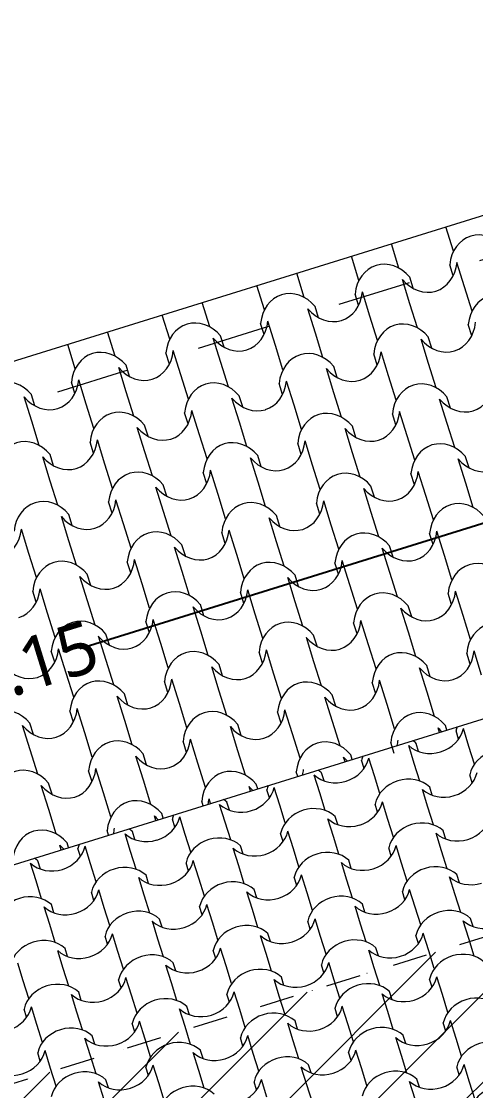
# Model space of a CAD drawing. Header units: metres. Extents: x -111189 to -108577, y -72951 to -72647.
# Drawn here: x -109750.745 to -109749.44, y -72918.522 to -72915.449 of the extents above; entities that cross this region are included whole.
import ezdxf

# ---------------------------------------------------------------- set-up
doc = ezdxf.new("R2010")
doc.units = ezdxf.units.M
doc.header["$MEASUREMENT"] = 0
doc.set_wipeout_variables(frame=1)
for name, pattern in [('Dashed', [0.423333, 0.211667, -0.211667]), ('OTK - Traço Ponto', [0.2, 0.1, -0.05, 0, -0.05]), ('Wipeout_Contour', [1, 0, -1])]:
    doc.linetypes.add(name, pattern=pattern)
for name, color, linetype in [('00 - Cotas Implantação', 7, 'Continuous'), ('00 - DESENHO 2D', 7, 'Continuous'), ('00 - Muros - Pormenores', 7, 'Continuous'), ('02 - PASSEIOS', 7, 'Continuous'), ('03 - COBERTURA', 7, 'Continuous'), ('07 - MUROS', 7, 'Continuous'), ('13 - IMPLANTAÇÃO (apoio).Layer Apoio', 7, 'Continuous')]:
    doc.layers.add(name, color=color, linetype=linetype)
doc.styles.add('ESTILO_GERADO_2', font='malgunsl.ttf')
doc.styles.add('ESTILO_GERADO_3', font='AGENCYR.TTF')
doc.dimstyles.new('ESTILO_GERADO__1', dxfattribs={"dimtxt": 0.15, "dimasz": 0.095, "dimexe": 0.18, "dimexo": 0.5, "dimgap": 0, "dimtad": 1, "dimzin": 0, "dimdsep": 46, "dimtxsty": 'ESTILO_GERADO_2', "dimblk": 'ARROWHEAD_2', "dimblk1": 'ARROWHEAD_2', "dimblk2": 'ARROWHEAD_2', "dimcen": 0.09, "dimclrd": 7, "dimclre": 7, "dimclrt": 7, "dimadec": 0, "dimazin": 0, "dimtfac": 1, "dimtdec": 4, "dimtmove": 0, "dimatfit": 3, "dimfxl": 1, "dimtolj": 1, "dimtzin": 0, "dimarcsym": 0})
doc.dimstyles.new('ESTILO_GERADO__2', dxfattribs={"dimtxt": 0.15, "dimasz": 0.057, "dimexe": 0.18, "dimexo": 0.05, "dimgap": 0, "dimtad": 1, "dimzin": 0, "dimdsep": 46, "dimtxsty": 'ESTILO_GERADO_3', "dimblk": 'ARROWHEAD_2', "dimblk1": 'ARROWHEAD_2', "dimblk2": 'ARROWHEAD_2', "dimcen": 0.09, "dimclrd": 7, "dimclre": 7, "dimclrt": 7, "dimadec": 0, "dimazin": 0, "dimtfac": 1, "dimtdec": 4, "dimtmove": 0, "dimatfit": 3, "dimfxl": 1, "dimtolj": 1, "dimtzin": 0, "dimarcsym": 0})

# ---------------------------------------------------------------- blocks, each defined once
blk = doc.blocks.new('Malha_4_1', base_point=(-111170.9885, -72913.7301))
at = {"color": 254, "linetype": 'Wipeout_Contour', "lineweight": 0, "ltscale": 664729.494816}
blk.add_wipeout([(-111170.9885, -72913.7301), (-111169.5848, -72918.303), (-111163.4662, -72916.4009), (-111164.8874, -72911.8291), (-111165.9179, -72912.1735)], dxfattribs=at).dxf.layer = '07 - MUROS'
blk = doc.blocks.new('Malha_8_1', base_point=(-111182.45, -72914.5203))
at = {"color": 254, "linetype": 'Wipeout_Contour', "lineweight": 0, "ltscale": 1861428.278801215}
blk.add_wipeout([(-111182.45, -72914.5203), (-111181.1398, -72916.9324), (-111179.283, -72920.3506), (-111178.6992, -72921.4255), (-111173.1932, -72931.5618), (-111171.3979, -72934.867), (-111163.9365, -72948.6033), (-111162.5896, -72948.18), (-111170.1617, -72934.1975), (-111171.9536, -72930.8885), (-111177.4458, -72920.7467), (-111178.0283, -72919.6711), (-111179.8807, -72916.2505), (-111181.0503, -72914.0907)], dxfattribs=at).dxf.layer = '02 - PASSEIOS'
blk = doc.blocks.new('ARROWHEAD_2')
at = {"color": 0, "linetype": 'Continuous', "lineweight": 0}
for p, q in [((-0.378, -0.655), (0.378, 0.655)), ((0, 0), (-1, 0))]:
    blk.add_line(p, q, dxfattribs=at)
blk = doc.blocks.new('*D3305')
at = {"layer": '00 - Muros - Pormenores', "color": 7, "linetype": 'Continuous', "lineweight": -2, "transparency": 16777216}
for p, q in [((-109747.4711, -72911.6158), (-109747.5408, -72911.3914)), ((-109747.5418, -72911.5802), (-109754.7426, -72913.8187)), ((-109762.4061, -72916.201), (-109755.0294, -72913.9078)), ((-109762.2869, -72916.7765), (-109762.514, -72916.046))]:
    blk.add_line(p, q, dxfattribs=at)
at = {"layer": 'Defpoints', "color": 0, "linetype": 'Continuous', "transparency": 16777216}
for p in [(-109747.4562, -72911.6636), (-109762.4605, -72916.2179), (-109762.2721, -72916.8242)]:
    blk.add_point(p, dxfattribs=at)
at = {"layer": '00 - Muros - Pormenores', "color": 7, "linetype": 'Continuous', "lineweight": -2, "transparency": 16777216, "xscale": 0.05700000000000001, "yscale": 0.05700000000000001, "zscale": 0.05700000000000001}
for p, rotation in [((-109747.4874, -72911.5633), 17.26850926959835), ((-109762.4605, -72916.2179), 197.2685092695984)]:
    blk.add_blockref('ARROWHEAD_2', p, dxfattribs=dict(at, rotation=rotation))
at = {"layer": '00 - Muros - Pormenores', "color": 7, "linetype": 'Continuous', "lineweight": 5, "transparency": 16777216, "insert": (-109754.886, -72913.8632), "char_height": 0.15, "attachment_point": 5, "rotation": 17.2685, "style": 'ESTILO_GERADO_3'}
blk.add_mtext('\\A1;15.68', dxfattribs=at)
blk = doc.blocks.new('Viga_16_1', base_point=(-111165.5824, -72914.9833))
at = {"layer": '03 - COBERTURA', "color": 7, "linetype": 'Continuous', "lineweight": 13}
blk.add_line((-111169.3066, -72916.141), (-111165.5824, -72914.9833), dxfattribs=at)
at = {"layer": '03 - COBERTURA', "color": 253, "linetype": 'Continuous', "lineweight": 9}
for p, q in [((-111167.1122, -72915.5354), (-111167.1339, -72915.4656)), ((-111167.2691, -72915.5841), (-111167.2907, -72915.5144)), ((-111167.3839, -72915.6198), (-111167.4056, -72915.5501)), ((-111167.1132, -72915.6065), (-111167.1231, -72915.5744)), ((-111167.0804, -72915.6376), (-111167.1021, -72915.5679)), ((-111167.5407, -72915.6686), (-111167.5624, -72915.5988)), ((-111167.2373, -72915.6864), (-111167.259, -72915.6166)), ((-111167.228, -72915.6422), (-111167.2379, -72915.6101)), ((-111167.6555, -72915.7043), (-111167.6772, -72915.6345)), ((-111167.0587, -72915.7074), (-111167.0804, -72915.6376)), ((-111167.3848, -72915.6909), (-111167.3948, -72915.6589)), ((-111167.3521, -72915.7221), (-111167.3738, -72915.6523)), ((-111167.8124, -72915.753), (-111167.8341, -72915.6833)), ((-111167.5089, -72915.7708), (-111167.5306, -72915.7011)), ((-111167.4996, -72915.7266), (-111167.5096, -72915.6945)), ((-111167.2156, -72915.7561), (-111167.2373, -72915.6864)), ((-111167.9272, -72915.7887), (-111167.9489, -72915.719)), ((-111167.6237, -72915.8065), (-111167.6454, -72915.7368)), ((-111167.3304, -72915.7918), (-111167.3521, -72915.7221)), ((-111168.084, -72915.8375), (-111168.1057, -72915.7677)), ((-111167.6565, -72915.7754), (-111167.6664, -72915.7433)), ((-111167.0597, -72915.7785), (-111167.0697, -72915.7464)), ((-111167.7806, -72915.8553), (-111167.8023, -72915.7855)), ((-111167.7713, -72915.8111), (-111167.7813, -72915.779)), ((-111167.4872, -72915.8406), (-111167.5089, -72915.7708)), ((-111167.1838, -72915.8584), (-111167.2055, -72915.7886)), ((-111167.1745, -72915.8142), (-111167.1845, -72915.7821)), ((-111168.1988, -72915.8732), (-111168.2205, -72915.8034)), ((-111167.9281, -72915.8598), (-111167.9381, -72915.8278)), ((-111167.8954, -72915.891), (-111167.9171, -72915.8212)), ((-111167.6021, -72915.8763), (-111167.6237, -72915.8065)), ((-111167.3313, -72915.8629), (-111167.3413, -72915.8309)), ((-111167.2986, -72915.8941), (-111167.3203, -72915.8243)), ((-111167.7589, -72915.925), (-111167.7806, -72915.8553)), ((-111167.1621, -72915.9281), (-111167.1838, -72915.8584)), ((-111168.0522, -72915.9397), (-111168.0739, -72915.87)), ((-111168.0429, -72915.8955), (-111168.0529, -72915.8634)), ((-111167.8737, -72915.9607), (-111167.8954, -72915.891)), ((-111167.4555, -72915.9428), (-111167.4771, -72915.8731)), ((-111167.4462, -72915.8986), (-111167.4561, -72915.8665)), ((-111168.1998, -72915.9443), (-111168.2098, -72915.9122)), ((-111168.1671, -72915.9754), (-111168.1887, -72915.9057)), ((-111167.603, -72915.9474), (-111167.613, -72915.9153)), ((-111167.5703, -72915.9785), (-111167.592, -72915.9088)), ((-111167.2769, -72915.9638), (-111167.2986, -72915.8941)), ((-111168.3239, -72916.0242), (-111168.3456, -72915.9544)), ((-111168.3146, -72915.98), (-111168.3246, -72915.9479)), ((-111168.0306, -72916.0095), (-111168.0522, -72915.9397)), ((-111167.7178, -72915.9831), (-111167.7278, -72915.951)), ((-111167.4338, -72916.0126), (-111167.4555, -72915.9428)), ((-111167.121, -72915.9862), (-111167.131, -72915.9541)), ((-111168.1454, -72916.0452), (-111168.1671, -72915.9754)), ((-111167.7271, -72916.0273), (-111167.7488, -72915.9575)), ((-111167.5486, -72916.0483), (-111167.5703, -72915.9785)), ((-111167.1303, -72916.0304), (-111167.152, -72915.9606)), ((-111167.8747, -72916.0318), (-111167.8846, -72915.9998)), ((-111167.8419, -72916.063), (-111167.8636, -72915.9932)), ((-111167.2779, -72916.0349), (-111167.2878, -72916.0029)), ((-111167.2451, -72916.0661), (-111167.2668, -72915.9963)), ((-111168.3022, -72916.0939), (-111168.3239, -72916.0242)), ((-111167.9988, -72916.1117), (-111168.0205, -72916.042)), ((-111167.9895, -72916.0675), (-111167.9994, -72916.0354)), ((-111167.7054, -72916.097), (-111167.7271, -72916.0273)), ((-111167.402, -72916.1148), (-111167.4237, -72916.0451)), ((-111167.3927, -72916.0706), (-111167.4027, -72916.0385)), ((-111167.1086, -72916.1001), (-111167.1303, -72916.0304)), ((-111168.1136, -72916.1474), (-111168.1353, -72916.0777)), ((-111167.8202, -72916.1327), (-111167.8419, -72916.063)), ((-111167.2235, -72916.1358), (-111167.2451, -72916.0661)), ((-111168.1463, -72916.1163), (-111168.1563, -72916.0842)), ((-111167.5495, -72916.1194), (-111167.5595, -72916.0873)), ((-111167.5168, -72916.1505), (-111167.5385, -72916.0808)), ((-111168.2704, -72916.1962), (-111168.2921, -72916.1264)), ((-111168.2611, -72916.152), (-111168.2711, -72916.1199)), ((-111167.9771, -72916.1815), (-111167.9988, -72916.1117)), ((-111167.6736, -72916.1993), (-111167.6953, -72916.1295)), ((-111167.6644, -72916.1551), (-111167.6743, -72916.123)), ((-111167.3803, -72916.1846), (-111167.402, -72916.1148)), ((-111167.0769, -72916.2024), (-111167.0985, -72916.1326)), ((-111167.0676, -72916.1582), (-111167.0775, -72916.1261)), ((-111168.0919, -72916.2172), (-111168.1136, -72916.1474)), ((-111167.7885, -72916.235), (-111167.8101, -72916.1652)), ((-111167.4951, -72916.2203), (-111167.5168, -72916.1505)), ((-111167.1917, -72916.2381), (-111167.2134, -72916.1683)), ((-111168.2487, -72916.2659), (-111168.2704, -72916.1962)), ((-111167.8212, -72916.2038), (-111167.8312, -72916.1718)), ((-111167.652, -72916.269), (-111167.6736, -72916.1993)), ((-111167.2244, -72916.2069), (-111167.2344, -72916.1749)), ((-111167.9453, -72916.2837), (-111167.967, -72916.214)), ((-111167.936, -72916.2395), (-111167.946, -72916.2074)), ((-111167.3485, -72916.2868), (-111167.3702, -72916.2171)), ((-111167.3392, -72916.2426), (-111167.3492, -72916.2105)), ((-111167.0552, -72916.2721), (-111167.0769, -72916.2024)), ((-111168.0928, -72916.2883), (-111168.1028, -72916.2562)), ((-111168.0601, -72916.3194), (-111168.0818, -72916.2497)), ((-111167.7668, -72916.3047), (-111167.7885, -72916.235)), ((-111167.4961, -72916.2914), (-111167.506, -72916.2593)), ((-111167.4633, -72916.3225), (-111167.485, -72916.2528)), ((-111167.17, -72916.3078), (-111167.1917, -72916.2381)), ((-111168.2077, -72916.324), (-111168.2176, -72916.2919)), ((-111167.9236, -72916.3535), (-111167.9453, -72916.2837)), ((-111167.3268, -72916.3566), (-111167.3485, -72916.2868)), ((-111168.217, -72916.3682), (-111168.2386, -72916.2984)), ((-111168.0384, -72916.3892), (-111168.0601, -72916.3194)), ((-111167.6202, -72916.3713), (-111167.6419, -72916.3015)), ((-111167.6109, -72916.3271), (-111167.6209, -72916.295)), ((-111167.4417, -72916.3923), (-111167.4633, -72916.3225)), ((-111168.3318, -72916.4039), (-111168.3535, -72916.3341)), ((-111167.7677, -72916.3758), (-111167.7777, -72916.3438)), ((-111167.735, -72916.407), (-111167.7567, -72916.3372)), ((-111167.1709, -72916.3789), (-111167.1809, -72916.3469)), ((-111167.1382, -72916.4101), (-111167.1599, -72916.3403)), ((-111168.1953, -72916.4379), (-111168.217, -72916.3682)), ((-111167.8825, -72916.4115), (-111167.8925, -72916.3794)), ((-111167.5985, -72916.441), (-111167.6202, -72916.3713)), ((-111167.2858, -72916.4146), (-111167.2957, -72916.3825)), ((-111168.3101, -72916.4736), (-111168.3318, -72916.4039)), ((-111167.8918, -72916.4557), (-111167.9135, -72916.386)), ((-111167.7133, -72916.4767), (-111167.735, -72916.407)), ((-111167.2951, -72916.4588), (-111167.3167, -72916.3891)), ((-111167.1165, -72916.4798), (-111167.1382, -72916.4101)), ((-111168.0394, -72916.4603), (-111168.0493, -72916.4282)), ((-111168.0067, -72916.4914), (-111168.0283, -72916.4217)), ((-111167.4426, -72916.4634), (-111167.4526, -72916.4313)), ((-111167.4099, -72916.4945), (-111167.4316, -72916.4248)), ((-111168.1635, -72916.5402), (-111168.1852, -72916.4704)), ((-111168.1542, -72916.496), (-111168.1642, -72916.4639)), ((-111167.8702, -72916.5255), (-111167.8918, -72916.4557)), ((-111167.5667, -72916.5433), (-111167.5884, -72916.4735)), ((-111167.5574, -72916.4991), (-111167.5674, -72916.467)), ((-111167.2734, -72916.5286), (-111167.2951, -72916.4588)), ((-111168.2783, -72916.5759), (-111168.3, -72916.5061)), ((-111167.985, -72916.5612), (-111168.0067, -72916.4914)), ((-111167.3882, -72916.5643), (-111167.4099, -72916.4945)), ((-111168.311, -72916.5447), (-111168.321, -72916.5126)), ((-111167.7143, -72916.5478), (-111167.7242, -72916.5158)), ((-111167.6815, -72916.579), (-111167.7032, -72916.5092)), ((-111167.1175, -72916.5509), (-111167.1274, -72916.5189)), ((-111167.0847, -72916.5821), (-111167.1064, -72916.5123)), ((-111168.1418, -72916.6099), (-111168.1635, -72916.5402)), ((-111167.8384, -72916.6277), (-111167.8601, -72916.558)), ((-111167.8291, -72916.5835), (-111167.839, -72916.5514)), ((-111167.545, -72916.613), (-111167.5667, -72916.5433)), ((-111167.2416, -72916.6308), (-111167.2633, -72916.5611)), ((-111167.2323, -72916.5866), (-111167.2423, -72916.5545)), ((-111168.2566, -72916.6456), (-111168.2783, -72916.5759)), ((-111167.9532, -72916.6634), (-111167.9749, -72916.5937)), ((-111167.6598, -72916.6487), (-111167.6815, -72916.579)), ((-111167.3564, -72916.6665), (-111167.3781, -72916.5968)), ((-111167.0631, -72916.6518), (-111167.0847, -72916.5821)), ((-111167.9859, -72916.6323), (-111167.9959, -72916.6002)), ((-111167.8167, -72916.6975), (-111167.8384, -72916.6277)), ((-111167.3891, -72916.6354), (-111167.3991, -72916.6033)), ((-111167.2199, -72916.7006), (-111167.2416, -72916.6308)), ((-111168.11, -72916.7122), (-111168.1317, -72916.6424)), ((-111168.1007, -72916.668), (-111168.1107, -72916.6359)), ((-111167.5132, -72916.7153), (-111167.5349, -72916.6455)), ((-111167.5039, -72916.6711), (-111167.5139, -72916.639)), ((-111168.2576, -72916.7167), (-111168.2675, -72916.6846)), ((-111168.2248, -72916.7479), (-111168.2465, -72916.6781)), ((-111167.9315, -72916.7332), (-111167.9532, -72916.6634)), ((-111167.6608, -72916.7198), (-111167.6708, -72916.6877)), ((-111167.6281, -72916.751), (-111167.6497, -72916.6812)), ((-111167.3347, -72916.7363), (-111167.3564, -72916.6665)), ((-111167.064, -72916.7229), (-111167.074, -72916.6909)), ((-111167.0313, -72916.7541), (-111167.053, -72916.6843)), ((-111168.0883, -72916.7819), (-111168.11, -72916.7122)), ((-111167.4916, -72916.785), (-111167.5132, -72916.7153)), ((-111168.2032, -72916.8176), (-111168.2248, -72916.7479)), ((-111167.7849, -72916.7997), (-111167.8066, -72916.73)), ((-111167.7756, -72916.7555), (-111167.7856, -72916.7234)), ((-111167.6064, -72916.8207), (-111167.6281, -72916.751)), ((-111167.1881, -72916.8028), (-111167.2098, -72916.7331)), ((-111167.1788, -72916.7586), (-111167.1888, -72916.7265)), ((-111167.9324, -72916.8043), (-111167.9424, -72916.7722)), ((-111167.8997, -72916.8354), (-111167.9214, -72916.7657)), ((-111167.3357, -72916.8074), (-111167.3456, -72916.7753)), ((-111167.3029, -72916.8385), (-111167.3246, -72916.7688)), ((-111168.0566, -72916.8842), (-111168.0782, -72916.8144)), ((-111168.0473, -72916.84), (-111168.0572, -72916.8079)), ((-111167.7632, -72916.8695), (-111167.7849, -72916.7997)), ((-111167.4505, -72916.8431), (-111167.4604, -72916.811)), ((-111167.1664, -72916.8726), (-111167.1881, -72916.8028)), ((-111167.878, -72916.9052), (-111167.8997, -72916.8354)), ((-111167.4598, -72916.8873), (-111167.4815, -72916.8175)), ((-111167.2812, -72916.9083), (-111167.3029, -72916.8385)), ((-111168.2041, -72916.8887), (-111168.2141, -72916.8566)), ((-111168.1714, -72916.9199), (-111168.1931, -72916.8501)), ((-111167.6073, -72916.8918), (-111167.6173, -72916.8597)), ((-111167.5746, -72916.923), (-111167.5963, -72916.8532)), ((-111168.3282, -72916.9686), (-111168.3499, -72916.8989)), ((-111168.3189, -72916.9244), (-111168.3289, -72916.8923)), ((-111168.0349, -72916.9539), (-111168.0566, -72916.8842)), ((-111167.7314, -72916.9717), (-111167.7531, -72916.902)), ((-111167.7221, -72916.9275), (-111167.7321, -72916.8954)), ((-111167.4381, -72916.957), (-111167.4598, -72916.8873)), ((-111167.1522, -72916.9185), (-111167.1563, -72916.9051)), ((-111167.1312, -72916.9119), (-111167.1353, -72916.8985)), ((-111168.1497, -72916.9896), (-111168.1714, -72916.9199)), ((-111167.8462, -72917.0074), (-111167.8679, -72916.9377)), ((-111167.5529, -72916.9927), (-111167.5746, -72916.923)), ((-111168.3065, -72917.0384), (-111168.3282, -72916.9686)), ((-111167.879, -72916.9763), (-111167.8889, -72916.9442)), ((-111167.2822, -72916.9794), (-111167.2922, -72916.9473)), ((-111168.0031, -72917.0562), (-111168.0248, -72916.9864)), ((-111167.9938, -72917.012), (-111168.0038, -72916.9799)), ((-111167.7097, -72917.0415), (-111167.7314, -72916.9717)), ((-111167.4238, -72917.0029), (-111167.428, -72916.9895)), ((-111167.4028, -72916.9964), (-111167.407, -72916.983)), ((-111168.1506, -72917.0607), (-111168.1606, -72917.0286)), ((-111168.1179, -72917.0919), (-111168.1396, -72917.0221)), ((-111167.8246, -72917.0772), (-111167.8462, -72917.0074)), ((-111167.9814, -72917.1259), (-111168.0031, -72917.0562)), ((-111167.5597, -72917.0451), (-111167.5638, -72917.0317)), ((-111168.2747, -72917.1406), (-111168.2964, -72917.0709)), ((-111168.2654, -72917.0964), (-111168.2754, -72917.0643)), ((-111167.6955, -72917.0874), (-111167.6996, -72917.074)), ((-111167.6745, -72917.0808), (-111167.6786, -72917.0674)), ((-111168.0962, -72917.1616), (-111168.1179, -72917.0919)), ((-111167.8313, -72917.1296), (-111167.8355, -72917.1162)), ((-111167.8103, -72917.123), (-111167.8145, -72917.1097)), ((-111168.2531, -72917.2104), (-111168.2747, -72917.1406)), ((-111167.9461, -72917.1653), (-111167.9503, -72917.1519)), ((-111167.9671, -72917.1718), (-111167.9713, -72917.1584)), ((-111168.103, -72917.214), (-111168.1071, -72917.2006)), ((-111168.2388, -72917.2562), (-111168.243, -72917.2429)), ((-111168.2178, -72917.2497), (-111168.2219, -72917.2363)), ((-111167.0889, -72917.5271), (-111167.0891, -72917.5265)), ((-111167.2457, -72917.5759), (-111167.2459, -72917.5753)), ((-111167.3605, -72917.6116), (-111167.3607, -72917.611)), ((-111167.5174, -72917.6603), (-111167.5176, -72917.6597)), ((-111167.6322, -72917.696), (-111167.6324, -72917.6954)), ((-111167.789, -72917.7448), (-111167.7892, -72917.7442)), ((-111167.9039, -72917.7804), (-111167.904, -72917.7799)), ((-111168.0607, -72917.8292), (-111168.0609, -72917.8286)), ((-111168.1755, -72917.8649), (-111168.1757, -72917.8643)), ((-111168.3323, -72917.9137), (-111168.3325, -72917.9131))]:
    blk.add_line(p, q, dxfattribs=at)
for centre, major_axis, start_param, end_param in [((-111167.03, -72915.5973), (-0.0327, 0.1052), 5.178468, 7.387902), ((-111167.3017, -72915.6817), (-0.0327, 0.1052), 5.178468, 7.387902), ((-111167.1957, -72915.5443), (-0.0329, 0.1058), 3.144569, 4.24135), ((-111167.1952, -72915.5442), (-0.0329, 0.1058), 2.041835, 3.138617), ((-111167.5733, -72915.7662), (-0.0327, 0.1052), 5.178468, 7.387902), ((-111167.4674, -72915.6288), (-0.0329, 0.1058), 3.144569, 4.24135), ((-111166.9765, -72915.7693), (-0.0327, 0.1052), 5.178468, 7.387902), ((-111167.4669, -72915.6286), (-0.0329, 0.1058), 2.041835, 3.138617), ((-111167.845, -72915.8506), (-0.0327, 0.1052), 5.178468, 7.387902), ((-111167.739, -72915.7132), (-0.0329, 0.1058), 3.144569, 4.24135), ((-111167.2482, -72915.8537), (-0.0327, 0.1052), 5.178468, 7.387902), ((-111167.1423, -72915.7163), (-0.0329, 0.1058), 3.144569, 4.24135), ((-111167.7385, -72915.7131), (-0.0329, 0.1058), 2.041835, 3.138617), ((-111167.1417, -72915.7162), (-0.0329, 0.1058), 2.041835, 3.138617), ((-111168.1166, -72915.9351), (-0.0327, 0.1052), 5.178468, 7.387902), ((-111168.0107, -72915.7977), (-0.0329, 0.1058), 3.144569, 4.24135), ((-111167.5199, -72915.9382), (-0.0327, 0.1052), 5.178468, 7.387902), ((-111167.4139, -72915.8008), (-0.0329, 0.1058), 3.144569, 4.24135), ((-111168.0102, -72915.7975), (-0.0329, 0.1058), 2.041835, 3.138617), ((-111167.4134, -72915.8006), (-0.0329, 0.1058), 2.041835, 3.138617), ((-111168.3883, -72916.0195), (-0.0327, 0.1052), 5.178468, 7.387902), ((-111168.2823, -72915.8821), (-0.0329, 0.1058), 3.144569, 4.24135), ((-111167.7915, -72916.0226), (-0.0327, 0.1052), 5.178468, 7.387902), ((-111167.6856, -72915.8852), (-0.0329, 0.1058), 3.144569, 4.24135), ((-111167.1947, -72916.0257), (-0.0327, 0.1052), 5.178468, 7.387902), ((-111167.0888, -72915.8883), (-0.0329, 0.1058), 3.144569, 4.24135), ((-111168.2818, -72915.882), (-0.0329, 0.1058), 2.041835, 3.138617), ((-111167.685, -72915.8851), (-0.0329, 0.1058), 2.041835, 3.138617), ((-111167.0883, -72915.8882), (-0.0329, 0.1058), 2.041835, 3.138617), ((-111168.0632, -72916.1071), (-0.0327, 0.1052), 5.178468, 7.387902), ((-111167.9572, -72915.9697), (-0.0329, 0.1058), 3.144569, 4.24135), ((-111167.4664, -72916.1102), (-0.0327, 0.1052), 5.178468, 7.387902), ((-111167.3604, -72915.9728), (-0.0329, 0.1058), 3.144569, 4.24135), ((-111167.9567, -72915.9695), (-0.0329, 0.1058), 2.041835, 3.138617), ((-111167.3599, -72915.9726), (-0.0329, 0.1058), 2.041835, 3.138617), ((-111168.3348, -72916.1915), (-0.0327, 0.1052), 5.178468, 7.387902), ((-111168.2289, -72916.0541), (-0.0329, 0.1058), 3.144569, 4.24135), ((-111167.738, -72916.1946), (-0.0327, 0.1052), 5.178468, 7.387902), ((-111167.6321, -72916.0572), (-0.0329, 0.1058), 3.144569, 4.24135), ((-111167.1413, -72916.1977), (-0.0327, 0.1052), 5.178468, 7.387902), ((-111168.2284, -72916.054), (-0.0329, 0.1058), 2.041835, 3.138617), ((-111167.6316, -72916.0571), (-0.0329, 0.1058), 2.041835, 3.138617), ((-111167.0348, -72916.0602), (-0.0329, 0.1058), 2.041835, 3.138617), ((-111168.0097, -72916.2791), (-0.0327, 0.1052), 5.178468, 7.387902), ((-111167.9038, -72916.1417), (-0.0329, 0.1058), 3.144569, 4.24135), ((-111167.4129, -72916.2822), (-0.0327, 0.1052), 5.178468, 7.387902), ((-111167.307, -72916.1448), (-0.0329, 0.1058), 3.144569, 4.24135), ((-111167.9032, -72916.1415), (-0.0329, 0.1058), 2.041835, 3.138617), ((-111167.3064, -72916.1446), (-0.0329, 0.1058), 2.041835, 3.138617), ((-111168.2814, -72916.3635), (-0.0327, 0.1052), 5.178468, 7.387902), ((-111168.1754, -72916.2261), (-0.0329, 0.1058), 3.144569, 4.24135), ((-111167.6846, -72916.3666), (-0.0327, 0.1052), 5.178468, 7.387902), ((-111167.5786, -72916.2292), (-0.0329, 0.1058), 3.144569, 4.24135), ((-111167.0878, -72916.3697), (-0.0327, 0.1052), 5.178468, 7.387902), ((-111168.1749, -72916.226), (-0.0329, 0.1058), 2.041835, 3.138617), ((-111167.5781, -72916.2291), (-0.0329, 0.1058), 2.041835, 3.138617), ((-111168.4471, -72916.3106), (-0.0329, 0.1058), 3.144569, 4.24135), ((-111167.9562, -72916.4511), (-0.0327, 0.1052), 5.178468, 7.387902), ((-111167.8503, -72916.3137), (-0.0329, 0.1058), 3.144569, 4.24135), ((-111167.3595, -72916.4542), (-0.0327, 0.1052), 5.178468, 7.387902), ((-111167.2535, -72916.3168), (-0.0329, 0.1058), 3.144569, 4.24135), ((-111167.8498, -72916.3135), (-0.0329, 0.1058), 2.041835, 3.138617), ((-111167.253, -72916.3166), (-0.0329, 0.1058), 2.041835, 3.138617), ((-111168.2279, -72916.5355), (-0.0327, 0.1052), 5.178468, 7.387902), ((-111168.1219, -72916.3981), (-0.0329, 0.1058), 3.144569, 4.24135), ((-111167.6311, -72916.5386), (-0.0327, 0.1052), 5.178468, 7.387902), ((-111167.5252, -72916.4012), (-0.0329, 0.1058), 3.144569, 4.24135), ((-111167.0343, -72916.5417), (-0.0327, 0.1052), 5.178468, 7.387902), ((-111168.1214, -72916.398), (-0.0329, 0.1058), 2.041835, 3.138617), ((-111167.5246, -72916.4011), (-0.0329, 0.1058), 2.041835, 3.138617), ((-111168.3936, -72916.4826), (-0.0329, 0.1058), 3.144569, 4.24135), ((-111167.9028, -72916.6231), (-0.0327, 0.1052), 5.178468, 7.387902), ((-111167.7968, -72916.4857), (-0.0329, 0.1058), 3.144569, 4.24135), ((-111167.306, -72916.6262), (-0.0327, 0.1052), 5.178468, 7.387902), ((-111167.2, -72916.4888), (-0.0329, 0.1058), 3.144569, 4.24135), ((-111167.7963, -72916.4855), (-0.0329, 0.1058), 2.041835, 3.138617), ((-111167.1995, -72916.4886), (-0.0329, 0.1058), 2.041835, 3.138617), ((-111168.1744, -72916.7075), (-0.0327, 0.1052), 5.178468, 7.387902), ((-111168.0685, -72916.5701), (-0.0329, 0.1058), 3.144569, 4.24135), ((-111167.5776, -72916.7106), (-0.0327, 0.1052), 5.178468, 7.387902), ((-111167.4717, -72916.5732), (-0.0329, 0.1058), 3.144569, 4.24135), ((-111166.9809, -72916.7137), (-0.0327, 0.1052), 5.178468, 7.387902), ((-111168.0679, -72916.57), (-0.0329, 0.1058), 2.041835, 3.138617), ((-111167.4712, -72916.5731), (-0.0329, 0.1058), 2.041835, 3.138617), ((-111168.3401, -72916.6546), (-0.0329, 0.1058), 3.144569, 4.24135), ((-111167.8493, -72916.7951), (-0.0327, 0.1052), 5.178468, 7.387902), ((-111167.7434, -72916.6577), (-0.0329, 0.1058), 3.144569, 4.24135), ((-111167.2525, -72916.7982), (-0.0327, 0.1052), 5.178468, 7.387902), ((-111167.1466, -72916.6608), (-0.0329, 0.1058), 3.144569, 4.24135), ((-111168.3396, -72916.6544), (-0.0329, 0.1058), 2.041835, 3.138617), ((-111167.7428, -72916.6575), (-0.0329, 0.1058), 2.041835, 3.138617), ((-111167.146, -72916.6606), (-0.0329, 0.1058), 2.041835, 3.138617), ((-111168.121, -72916.8795), (-0.0327, 0.1052), 5.178468, 7.387902), ((-111168.015, -72916.7421), (-0.0329, 0.1058), 3.144569, 4.24135), ((-111167.5242, -72916.8826), (-0.0327, 0.1052), 5.178468, 7.387902), ((-111167.4182, -72916.7452), (-0.0329, 0.1058), 3.144569, 4.24135), ((-111168.0145, -72916.742), (-0.0329, 0.1058), 2.041835, 3.138617), ((-111167.4177, -72916.7451), (-0.0329, 0.1058), 2.041835, 3.138617), ((-111168.3926, -72916.964), (-0.0327, 0.1052), 5.178468, 7.387902), ((-111168.2867, -72916.8266), (-0.0329, 0.1058), 3.144569, 4.24135), ((-111167.7958, -72916.9671), (-0.0327, 0.1052), 5.178468, 7.387902), ((-111167.6899, -72916.8297), (-0.0329, 0.1058), 3.144569, 4.24135), ((-111167.199, -72916.9702), (-0.0327, 0.1052), 5.178468, 7.387902), ((-111168.2861, -72916.8264), (-0.0329, 0.1058), 2.041835, 3.138617), ((-111167.6894, -72916.8295), (-0.0329, 0.1058), 2.041835, 3.138617), ((-111167.0926, -72916.8326), (-0.0329, 0.1058), 2.041835, 2.189874), ((-111168.0675, -72917.0515), (-0.0327, 0.1052), 5.178468, 7.387902), ((-111167.9615, -72916.9141), (-0.0329, 0.1058), 3.144569, 4.24135), ((-111167.4707, -72917.0546), (-0.0327, 0.1052), 5.178468, 7.387902), ((-111167.3648, -72916.9172), (-0.0329, 0.1058), 4.093311, 4.24135), ((-111167.961, -72916.914), (-0.0329, 0.1058), 2.041835, 3.138617), ((-111167.3642, -72916.9171), (-0.0329, 0.1058), 2.041835, 2.189874), ((-111168.3391, -72917.136), (-0.0327, 0.1052), 5.178468, 7.387902), ((-111168.2332, -72916.9986), (-0.0329, 0.1058), 3.144569, 4.24135), ((-111167.7424, -72917.1391), (-0.0327, 0.1052), 5.178468, 7.387902), ((-111167.6364, -72917.0017), (-0.0329, 0.1058), 4.093311, 4.24135), ((-111168.2327, -72916.9984), (-0.0329, 0.1058), 2.041835, 3.138617), ((-111167.6359, -72917.0015), (-0.0329, 0.1058), 2.041835, 2.189874), ((-111168.014, -72917.2235), (-0.0327, 0.1052), 5.178468, 7.387902), ((-111167.9081, -72917.0861), (-0.0329, 0.1058), 4.093311, 4.24135), ((-111167.9075, -72917.086), (-0.0329, 0.1058), 2.041835, 2.189874), ((-111168.2857, -72917.308), (-0.0327, 0.1052), 5.178468, 7.387902), ((-111168.1797, -72917.1706), (-0.0329, 0.1058), 4.093311, 4.24135), ((-111168.1792, -72917.1704), (-0.0329, 0.1058), 2.041835, 2.189874)]:
    blk.add_ellipse(centre, major_axis=major_axis, ratio=0.834649, start_param=start_param, end_param=end_param, dxfattribs=at)
blk = doc.blocks.new('*X118', base_point=(-110957.0649, -73026.2797))
at = {"layer": '03 - COBERTURA', "color": 253, "linetype": 'Continuous', "lineweight": 9}
for p, q in [((-111167.0975, -72916.9378), (-111167.1047, -72916.9143)), ((-111167.0679, -72916.9588), (-111167.0837, -72916.9078)), ((-111167.2247, -72917.0076), (-111167.2406, -72916.9565)), ((-111167.2123, -72916.9735), (-111167.2196, -72916.95)), ((-111167.052, -72917.0098), (-111167.0679, -72916.9588)), ((-111167.3691, -72917.0222), (-111167.3764, -72916.9988)), ((-111167.3395, -72917.0433), (-111167.3554, -72916.9922)), ((-111167.2089, -72917.0586), (-111167.2247, -72917.0076)), ((-111167.4964, -72917.092), (-111167.5122, -72917.041)), ((-111167.4839, -72917.0579), (-111167.4912, -72917.0345)), ((-111167.3237, -72917.0943), (-111167.3395, -72917.0433)), ((-111167.0583, -72917.0636), (-111167.0656, -72917.0401)), ((-111167.6408, -72917.1067), (-111167.6481, -72917.0832)), ((-111167.6112, -72917.1277), (-111167.627, -72917.0767)), ((-111167.1856, -72917.1334), (-111167.2015, -72917.0823)), ((-111167.1732, -72917.0993), (-111167.1805, -72917.0758)), ((-111167.7556, -72917.1424), (-111167.7629, -72917.1189)), ((-111167.4805, -72917.143), (-111167.4964, -72917.092)), ((-111167.3004, -72917.169), (-111167.3163, -72917.118)), ((-111167.768, -72917.1765), (-111167.7839, -72917.1254)), ((-111167.5953, -72917.1787), (-111167.6112, -72917.1277)), ((-111167.33, -72917.148), (-111167.3373, -72917.1246)), ((-111167.1698, -72917.1844), (-111167.1856, -72917.1334)), ((-111167.9124, -72917.1911), (-111167.9197, -72917.1677)), ((-111167.8828, -72917.2122), (-111167.8987, -72917.1611)), ((-111167.7522, -72917.2275), (-111167.768, -72917.1765)), ((-111167.4573, -72917.2178), (-111167.4731, -72917.1668)), ((-111167.4448, -72917.1837), (-111167.4521, -72917.1603)), ((-111167.2846, -72917.2201), (-111167.3004, -72917.169)), ((-111168.0397, -72917.2609), (-111168.0555, -72917.2099)), ((-111168.0272, -72917.2268), (-111168.0345, -72917.2034)), ((-111167.867, -72917.2632), (-111167.8828, -72917.2122)), ((-111167.6017, -72917.2325), (-111167.609, -72917.209)), ((-111167.5721, -72917.2535), (-111167.5879, -72917.2025)), ((-111167.1465, -72917.2591), (-111167.1624, -72917.2081)), ((-111167.1341, -72917.225), (-111167.1414, -72917.2016)), ((-111167.7165, -72917.2682), (-111167.7238, -72917.2447)), ((-111167.4414, -72917.2688), (-111167.4573, -72917.2178)), ((-111167.2613, -72917.2948), (-111167.2772, -72917.2438)), ((-111168.1841, -72917.2756), (-111168.1914, -72917.2521)), ((-111168.1545, -72917.2966), (-111168.1704, -72917.2456)), ((-111168.0238, -72917.3119), (-111168.0397, -72917.2609)), ((-111167.7289, -72917.3022), (-111167.7448, -72917.2512)), ((-111167.5562, -72917.3045), (-111167.5721, -72917.2535)), ((-111167.2909, -72917.2738), (-111167.2982, -72917.2504)), ((-111167.1306, -72917.3102), (-111167.1465, -72917.2591)), ((-111168.3113, -72917.3454), (-111168.3272, -72917.2943)), ((-111168.2989, -72917.3113), (-111168.3062, -72917.2878)), ((-111168.1386, -72917.3476), (-111168.1545, -72917.2966)), ((-111167.8733, -72917.3169), (-111167.8806, -72917.2935)), ((-111167.8437, -72917.3379), (-111167.8596, -72917.2869)), ((-111167.7131, -72917.3533), (-111167.7289, -72917.3022)), ((-111167.4182, -72917.3436), (-111167.434, -72917.2926)), ((-111167.4057, -72917.3095), (-111167.413, -72917.286)), ((-111167.2455, -72917.3458), (-111167.2613, -72917.2948)), ((-111168.0006, -72917.3867), (-111168.0164, -72917.3357)), ((-111167.9881, -72917.3526), (-111167.9954, -72917.3291)), ((-111167.5626, -72917.3583), (-111167.5699, -72917.3348)), ((-111167.533, -72917.3793), (-111167.5488, -72917.3283)), ((-111167.1074, -72917.3849), (-111167.1233, -72917.3339)), ((-111167.095, -72917.3508), (-111167.1022, -72917.3274)), ((-111168.2955, -72917.3964), (-111168.3113, -72917.3454)), ((-111167.8279, -72917.389), (-111167.8437, -72917.3379)), ((-111167.4023, -72917.3946), (-111167.4182, -72917.3436)), ((-111168.145, -72917.4014), (-111168.1523, -72917.3779)), ((-111168.1154, -72917.4224), (-111168.1313, -72917.3714)), ((-111167.9847, -72917.4377), (-111168.0006, -72917.3867)), ((-111167.6898, -72917.428), (-111167.7057, -72917.377)), ((-111167.6774, -72917.3939), (-111167.6847, -72917.3705)), ((-111167.5171, -72917.4303), (-111167.533, -72917.3793)), ((-111167.2518, -72917.3996), (-111167.2591, -72917.3761)), ((-111167.2222, -72917.4206), (-111167.2381, -72917.3696)), ((-111167.0915, -72917.4359), (-111167.1074, -72917.3849)), ((-111168.2722, -72917.4711), (-111168.2881, -72917.4201)), ((-111168.2598, -72917.437), (-111168.2671, -72917.4136)), ((-111168.0995, -72917.4734), (-111168.1154, -72917.4224)), ((-111167.8342, -72917.4427), (-111167.8415, -72917.4192)), ((-111167.8046, -72917.4637), (-111167.8205, -72917.4127)), ((-111167.674, -72917.4791), (-111167.6898, -72917.428)), ((-111167.3791, -72917.4694), (-111167.3949, -72917.4184)), ((-111167.3666, -72917.4353), (-111167.3739, -72917.4118)), ((-111167.2064, -72917.4716), (-111167.2222, -72917.4206)), ((-111167.949, -72917.4784), (-111167.9563, -72917.4549)), ((-111167.5235, -72917.484), (-111167.5307, -72917.4606)), ((-111167.4939, -72917.5051), (-111167.5097, -72917.4541)), ((-111167.0683, -72917.5107), (-111167.0842, -72917.4597)), ((-111167.0559, -72917.4766), (-111167.0631, -72917.4532)), ((-111168.2564, -72917.5222), (-111168.2722, -72917.4711)), ((-111167.9615, -72917.5125), (-111167.9773, -72917.4615)), ((-111167.7888, -72917.5147), (-111167.8046, -72917.4637)), ((-111167.3632, -72917.5204), (-111167.3791, -72917.4694)), ((-111168.1059, -72917.5271), (-111168.1132, -72917.5037)), ((-111168.0763, -72917.5482), (-111168.0922, -72917.4972)), ((-111167.9456, -72917.5635), (-111167.9615, -72917.5125)), ((-111167.6507, -72917.5538), (-111167.6666, -72917.5028)), ((-111167.6383, -72917.5197), (-111167.6456, -72917.4963)), ((-111167.478, -72917.5561), (-111167.4939, -72917.5051)), ((-111167.2127, -72917.5254), (-111167.22, -72917.5019)), ((-111167.1831, -72917.5464), (-111167.199, -72917.4954)), ((-111167.0524, -72917.5617), (-111167.0683, -72917.5107)), ((-111168.2331, -72917.5969), (-111168.249, -72917.5459)), ((-111168.2207, -72917.5628), (-111168.228, -72917.5394)), ((-111168.0604, -72917.5992), (-111168.0763, -72917.5482)), ((-111167.7951, -72917.5685), (-111167.8024, -72917.545)), ((-111167.7655, -72917.5895), (-111167.7814, -72917.5385)), ((-111167.34, -72917.5952), (-111167.3558, -72917.5442)), ((-111167.3275, -72917.5611), (-111167.3348, -72917.5376)), ((-111167.1673, -72917.5974), (-111167.1831, -72917.5464)), ((-111168.3479, -72917.6326), (-111168.3638, -72917.5816)), ((-111167.9099, -72917.6042), (-111167.9172, -72917.5807)), ((-111167.6349, -72917.6048), (-111167.6507, -72917.5538)), ((-111167.4548, -72917.6309), (-111167.4706, -72917.5798)), ((-111168.2173, -72917.6479), (-111168.2331, -72917.5969)), ((-111167.9224, -72917.6383), (-111167.9382, -72917.5873)), ((-111167.7497, -72917.6405), (-111167.7655, -72917.5895)), ((-111167.4844, -72917.6098), (-111167.4916, -72917.5864)), ((-111167.3241, -72917.6462), (-111167.34, -72917.5952)), ((-111168.3321, -72917.6836), (-111168.3479, -72917.6326)), ((-111168.0668, -72917.6529), (-111168.0741, -72917.6295)), ((-111168.0372, -72917.674), (-111168.053, -72917.623)), ((-111167.9065, -72917.6893), (-111167.9224, -72917.6383)), ((-111167.6116, -72917.6796), (-111167.6275, -72917.6286)), ((-111167.5992, -72917.6455), (-111167.6065, -72917.6221)), ((-111167.4389, -72917.6819), (-111167.4548, -72917.6309)), ((-111167.1736, -72917.6512), (-111167.1809, -72917.6277)), ((-111167.144, -72917.6722), (-111167.1599, -72917.6212)), ((-111168.194, -72917.7227), (-111168.2099, -72917.6717)), ((-111168.1816, -72917.6886), (-111168.1889, -72917.6652)), ((-111168.0213, -72917.725), (-111168.0372, -72917.674)), ((-111167.756, -72917.6943), (-111167.7633, -72917.6708)), ((-111167.7264, -72917.7153), (-111167.7423, -72917.6643)), ((-111167.3009, -72917.721), (-111167.3167, -72917.6699)), ((-111167.2884, -72917.6869), (-111167.2957, -72917.6634)), ((-111167.1282, -72917.7232), (-111167.144, -72917.6722)), ((-111167.5958, -72917.7306), (-111167.6116, -72917.6796)), ((-111167.4157, -72917.7566), (-111167.4315, -72917.7056)), ((-111168.3384, -72917.7374), (-111168.3457, -72917.7139)), ((-111168.3088, -72917.7584), (-111168.3247, -72917.7074)), ((-111168.1782, -72917.7737), (-111168.194, -72917.7227)), ((-111167.8833, -72917.7641), (-111167.8991, -72917.713)), ((-111167.8708, -72917.73), (-111167.8781, -72917.7065)), ((-111167.7106, -72917.7663), (-111167.7264, -72917.7153)), ((-111167.4453, -72917.7356), (-111167.4525, -72917.7122)), ((-111167.285, -72917.772), (-111167.3009, -72917.721)), ((-111168.293, -72917.8094), (-111168.3088, -72917.7584)), ((-111168.0277, -72917.7787), (-111168.035, -72917.7553)), ((-111167.9981, -72917.7998), (-111168.0139, -72917.7487)), ((-111167.8674, -72917.8151), (-111167.8833, -72917.7641)), ((-111167.5725, -72917.8054), (-111167.5884, -72917.7544)), ((-111167.5601, -72917.7713), (-111167.5674, -72917.7479)), ((-111167.3998, -72917.8077), (-111167.4157, -72917.7566)), ((-111167.1345, -72917.777), (-111167.1418, -72917.7535)), ((-111167.1049, -72917.798), (-111167.1208, -72917.747)), ((-111168.1549, -72917.8485), (-111168.1708, -72917.7975)), ((-111168.1425, -72917.8144), (-111168.1498, -72917.791)), ((-111167.7169, -72917.8201), (-111167.7242, -72917.7966)), ((-111167.6873, -72917.8411), (-111167.7032, -72917.7901)), ((-111167.2618, -72917.8467), (-111167.2776, -72917.7957)), ((-111167.2493, -72917.8127), (-111167.2566, -72917.7892)), ((-111167.0891, -72917.849), (-111167.1049, -72917.798)), ((-111167.9822, -72917.8508), (-111167.9981, -72917.7998)), ((-111167.5567, -72917.8564), (-111167.5725, -72917.8054)), ((-111168.2993, -72917.8632), (-111168.3066, -72917.8397)), ((-111168.2697, -72917.8842), (-111168.2856, -72917.8332)), ((-111168.1391, -72917.8995), (-111168.1549, -72917.8485)), ((-111167.8442, -72917.8899), (-111167.86, -72917.8388)), ((-111167.8317, -72917.8558), (-111167.839, -72917.8323)), ((-111167.6715, -72917.8921), (-111167.6873, -72917.8411)), ((-111167.4061, -72917.8614), (-111167.4134, -72917.838)), ((-111167.3766, -72917.8824), (-111167.3924, -72917.8314)), ((-111167.2459, -72917.8978), (-111167.2618, -72917.8467)), ((-111168.2539, -72917.9352), (-111168.2697, -72917.8842)), ((-111167.9886, -72917.9045), (-111167.9959, -72917.8811)), ((-111167.959, -72917.9255), (-111167.9748, -72917.8745)), ((-111167.8283, -72917.9409), (-111167.8442, -72917.8899)), ((-111167.5334, -72917.9312), (-111167.5493, -72917.8802)), ((-111167.521, -72917.8971), (-111167.5283, -72917.8736)), ((-111167.3607, -72917.9335), (-111167.3766, -72917.8824)), ((-111167.0954, -72917.9027), (-111167.1027, -72917.8793)), ((-111167.0658, -72917.9238), (-111167.0817, -72917.8728)), ((-111168.1034, -72917.9402), (-111168.1107, -72917.9168)), ((-111167.6482, -72917.9669), (-111167.6641, -72917.9159)), ((-111167.2226, -72917.9725), (-111167.2385, -72917.9215)), ((-111167.2102, -72917.9384), (-111167.2175, -72917.915)), ((-111168.1158, -72917.9743), (-111168.1317, -72917.9233)), ((-111167.9431, -72917.9766), (-111167.959, -72917.9255)), ((-111167.6778, -72917.9459), (-111167.6851, -72917.9224)), ((-111167.5175, -72917.9822), (-111167.5334, -72917.9312)), ((-111167.0499, -72917.9748), (-111167.0658, -72917.9238))]:
    blk.add_line(p, q, dxfattribs=at)
for centre, major_axis, start_param, end_param in [((-111167.0156, -72916.9245), (0.0878, 0.0273), 2.528763, 2.675513), ((-111167.1733, -72916.8971), (0.0883, 0.0274), 4.715365, 5.812147), ((-111167.1728, -72916.897), (0.0883, 0.0274), 3.612631, 4.709413), ((-111167.2872, -72917.009), (0.0878, 0.0273), 0.466079, 0.612829), ((-111166.9765, -72917.0503), (0.0878, 0.0273), 0.466079, 2.675513), ((-111167.445, -72916.9816), (0.0883, 0.0274), 4.715365, 5.812147), ((-111167.2872, -72917.009), (0.0878, 0.0273), 2.528763, 2.675513), ((-111167.5589, -72917.0934), (0.0878, 0.0273), 0.466079, 0.612829), ((-111167.4445, -72916.9814), (0.0883, 0.0274), 3.612631, 4.709413), ((-111167.2481, -72917.1347), (0.0878, 0.0273), 0.466079, 2.675513), ((-111167.1342, -72917.0229), (0.0883, 0.0274), 4.715365, 5.812147), ((-111167.7166, -72917.066), (0.0883, 0.0274), 4.715365, 5.812147), ((-111167.5589, -72917.0934), (0.0878, 0.0273), 2.528763, 2.675513), ((-111167.1337, -72917.0228), (0.0883, 0.0274), 3.612631, 4.709413), ((-111167.8305, -72917.1779), (0.0878, 0.0273), 0.466079, 0.612829), ((-111167.4059, -72917.1074), (0.0883, 0.0274), 4.715365, 5.812147), ((-111167.7161, -72917.0659), (0.0883, 0.0274), 3.612631, 4.709413), ((-111167.5198, -72917.2192), (0.0878, 0.0273), 0.466079, 2.675513), ((-111167.9883, -72917.1505), (0.0883, 0.0274), 4.715365, 5.812147), ((-111167.8305, -72917.1779), (0.0878, 0.0273), 2.528763, 2.675513), ((-111167.4054, -72917.1072), (0.0883, 0.0274), 3.612631, 4.709413), ((-111167.209, -72917.2605), (0.0878, 0.0273), 0.466079, 2.675513), ((-111167.0951, -72917.1487), (0.0883, 0.0274), 4.715365, 5.812147), ((-111167.9878, -72917.1503), (0.0883, 0.0274), 3.612631, 4.709413), ((-111168.1022, -72917.2623), (0.0878, 0.0273), 0.466079, 0.612829), ((-111167.6775, -72917.1918), (0.0883, 0.0274), 4.715365, 5.812147), ((-111167.0946, -72917.1486), (0.0883, 0.0274), 3.612631, 4.709413), ((-111168.1022, -72917.2623), (0.0878, 0.0273), 2.528763, 2.675513), ((-111167.7914, -72917.3036), (0.0878, 0.0273), 0.466079, 2.675513), ((-111167.3668, -72917.2332), (0.0883, 0.0274), 4.715365, 5.812147), ((-111168.26, -72917.2349), (0.0883, 0.0274), 4.715365, 5.812147), ((-111167.677, -72917.1917), (0.0883, 0.0274), 3.612631, 4.709413), ((-111167.4807, -72917.345), (0.0878, 0.0273), 0.466079, 2.675513), ((-111168.2594, -72917.2348), (0.0883, 0.0274), 3.612631, 4.709413), ((-111168.3739, -72917.3468), (0.0878, 0.0273), 0.466079, 0.612829), ((-111168.0631, -72917.3881), (0.0878, 0.0273), 0.466079, 2.675513), ((-111167.9492, -72917.2763), (0.0883, 0.0274), 4.715365, 5.812147), ((-111167.3663, -72917.233), (0.0883, 0.0274), 3.612631, 4.709413), ((-111167.1699, -72917.3863), (0.0878, 0.0273), 0.466079, 2.675513), ((-111167.9487, -72917.2761), (0.0883, 0.0274), 3.612631, 4.709413), ((-111167.6384, -72917.3176), (0.0883, 0.0274), 4.715365, 5.812147), ((-111167.0555, -72917.2743), (0.0883, 0.0274), 3.612631, 4.709413), ((-111167.7523, -72917.4294), (0.0878, 0.0273), 0.466079, 2.675513), ((-111168.3348, -72917.4725), (0.0878, 0.0273), 0.466079, 2.675513), ((-111168.2209, -72917.3607), (0.0883, 0.0274), 4.715365, 5.812147), ((-111167.6379, -72917.3175), (0.0883, 0.0274), 3.612631, 4.709413), ((-111167.4416, -72917.4708), (0.0878, 0.0273), 0.466079, 2.675513), ((-111167.3277, -72917.359), (0.0883, 0.0274), 4.715365, 5.812147), ((-111168.2203, -72917.3606), (0.0883, 0.0274), 3.612631, 4.709413), ((-111168.024, -72917.5139), (0.0878, 0.0273), 0.466079, 2.675513), ((-111167.9101, -72917.4021), (0.0883, 0.0274), 4.715365, 5.812147), ((-111167.3272, -72917.3588), (0.0883, 0.0274), 3.612631, 4.709413), ((-111167.1308, -72917.5121), (0.0878, 0.0273), 0.466079, 2.675513), ((-111167.5993, -72917.4434), (0.0883, 0.0274), 4.715365, 5.812147), ((-111167.0164, -72917.4001), (0.0883, 0.0274), 3.612631, 4.709413), ((-111167.9096, -72917.4019), (0.0883, 0.0274), 3.612631, 4.709413), ((-111167.7132, -72917.5552), (0.0878, 0.0273), 0.466079, 2.675513), ((-111168.2957, -72917.5983), (0.0878, 0.0273), 0.466079, 2.675513), ((-111168.1817, -72917.4865), (0.0883, 0.0274), 4.715365, 5.812147), ((-111167.5988, -72917.4432), (0.0883, 0.0274), 3.612631, 4.709413), ((-111167.4025, -72917.5966), (0.0878, 0.0273), 0.466079, 2.675513), ((-111167.2886, -72917.4847), (0.0883, 0.0274), 4.715365, 5.812147), ((-111168.1812, -72917.4863), (0.0883, 0.0274), 3.612631, 4.709413), ((-111167.9849, -72917.6397), (0.0878, 0.0273), 0.466079, 2.675513), ((-111167.871, -72917.5279), (0.0883, 0.0274), 4.715365, 5.812147), ((-111167.288, -72917.4846), (0.0883, 0.0274), 3.612631, 4.709413), ((-111167.0917, -72917.6379), (0.0878, 0.0273), 0.466079, 2.675513), ((-111167.5602, -72917.5692), (0.0883, 0.0274), 4.715365, 5.812147), ((-111167.8705, -72917.5277), (0.0883, 0.0274), 3.612631, 4.709413), ((-111167.6741, -72917.681), (0.0878, 0.0273), 0.466079, 2.675513), ((-111168.2566, -72917.7241), (0.0878, 0.0273), 0.466079, 2.675513), ((-111168.1426, -72917.6123), (0.0883, 0.0274), 4.715365, 5.812147), ((-111167.5597, -72917.569), (0.0883, 0.0274), 3.612631, 4.709413), ((-111167.3634, -72917.7224), (0.0878, 0.0273), 0.466079, 2.675513), ((-111167.2495, -72917.6105), (0.0883, 0.0274), 4.715365, 5.812147), ((-111168.1421, -72917.6121), (0.0883, 0.0274), 3.612631, 4.709413), ((-111167.8319, -72917.6536), (0.0883, 0.0274), 4.715365, 5.812147), ((-111167.2489, -72917.6104), (0.0883, 0.0274), 3.612631, 4.709413), ((-111167.9458, -72917.7655), (0.0878, 0.0273), 0.466079, 2.675513), ((-111167.5211, -72917.695), (0.0883, 0.0274), 4.715365, 5.812147), ((-111167.0526, -72917.7637), (0.0878, 0.0273), 0.466079, 2.675513), ((-111168.4143, -72917.6967), (0.0883, 0.0274), 4.715365, 5.812147), ((-111167.8314, -72917.6535), (0.0883, 0.0274), 3.612631, 4.709413), ((-111167.635, -72917.8068), (0.0878, 0.0273), 0.466079, 2.675513), ((-111168.2174, -72917.8499), (0.0878, 0.0273), 0.466079, 2.675513), ((-111168.1035, -72917.7381), (0.0883, 0.0274), 4.715365, 5.812147), ((-111167.5206, -72917.6948), (0.0883, 0.0274), 3.612631, 4.709413), ((-111167.3243, -72917.8481), (0.0878, 0.0273), 0.466079, 2.675513), ((-111167.2104, -72917.7363), (0.0883, 0.0274), 4.715365, 5.812147), ((-111168.103, -72917.7379), (0.0883, 0.0274), 3.612631, 4.709413), ((-111167.7928, -72917.7794), (0.0883, 0.0274), 4.715365, 5.812147), ((-111167.2098, -72917.7362), (0.0883, 0.0274), 3.612631, 4.709413), ((-111167.9067, -72917.8912), (0.0878, 0.0273), 0.466079, 2.675513), ((-111167.0135, -72917.8895), (0.0878, 0.0273), 0.466079, 2.675513), ((-111168.3752, -72917.8225), (0.0883, 0.0274), 4.715365, 5.812147), ((-111167.7923, -72917.7793), (0.0883, 0.0274), 3.612631, 4.709413), ((-111167.5959, -72917.9326), (0.0878, 0.0273), 0.466079, 2.675513), ((-111167.482, -72917.8208), (0.0883, 0.0274), 4.715365, 5.812147), ((-111168.3747, -72917.8224), (0.0883, 0.0274), 3.612631, 4.709413), ((-111168.1783, -72917.9757), (0.0878, 0.0273), 0.466079, 2.675513), ((-111168.0644, -72917.8639), (0.0883, 0.0274), 4.715365, 5.812147), ((-111167.4815, -72917.8206), (0.0883, 0.0274), 3.612631, 4.709413), ((-111167.2852, -72917.9739), (0.0878, 0.0273), 0.466079, 2.675513), ((-111167.1713, -72917.8621), (0.0883, 0.0274), 4.715365, 5.812147), ((-111167.7537, -72917.9052), (0.0883, 0.0274), 4.715365, 5.812147), ((-111167.1707, -72917.8619), (0.0883, 0.0274), 3.612631, 4.709413), ((-111168.0639, -72917.8637), (0.0883, 0.0274), 3.612631, 4.709413), ((-111167.8676, -72918.017), (0.0878, 0.0273), 0.466079, 2.675513), ((-111166.9744, -72918.0153), (0.0878, 0.0273), 0.466079, 2.675513)]:
    blk.add_ellipse(centre, major_axis=major_axis, ratio=0.876216, start_param=start_param, end_param=end_param, dxfattribs=at)
blk = doc.blocks.new('Cobertura_1_1', base_point=(-111163.2146, -72915.6944))
at = {"layer": '03 - COBERTURA', "color": 7, "linetype": 'Continuous', "lineweight": 13, "flags": 128}
blk.add_lwpolyline([(-111173.289, -72918.8262), (-111163.2146, -72915.6944)], dxfattribs=at)
at = {"layer": '03 - COBERTURA', "color": 7, "linetype": 'Continuous', "lineweight": 13}
blk.add_blockref('*X118', (-110957.0649, -73026.2797), dxfattribs=at)
blk = doc.blocks.new('*D3310')
at = {"layer": '00 - Cotas Implantação', "color": 7, "linetype": 'Continuous', "lineweight": -2, "transparency": 16777216}
for p, q in [((-109745.7673, -72916.423), (-109746.0095, -72915.6437)), ((-109746.0468, -72915.8438), (-109750.5768, -72917.252)), ((-109755.5578, -72918.8004), (-109750.9647, -72917.3726)), ((-109755.4597, -72919.436), (-109755.702, -72918.6568))]:
    blk.add_line(p, q, dxfattribs=at)
at = {"layer": 'Defpoints', "color": 0, "linetype": 'Continuous', "transparency": 16777216}
for p in [(-109745.6188, -72916.9005), (-109755.6486, -72918.8286), (-109755.3113, -72919.9135)]:
    blk.add_point(p, dxfattribs=at)
at = {"layer": '00 - Cotas Implantação', "color": 7, "linetype": 'Continuous', "lineweight": -2, "transparency": 16777216, "xscale": 0.095, "yscale": 0.095, "zscale": 0.095}
for p, rotation in [((-109745.9561, -72915.8156), 17.26850926959835), ((-109755.6486, -72918.8286), 197.2685092695984)]:
    blk.add_blockref('ARROWHEAD_2', p, dxfattribs=dict(at, rotation=rotation))
at = {"layer": '00 - Cotas Implantação', "color": 7, "linetype": 'Continuous', "lineweight": 5, "transparency": 16777216, "insert": (-109750.7707, -72917.3123), "char_height": 0.15, "attachment_point": 5, "rotation": 17.2685, "style": 'ESTILO_GERADO_2'}
blk.add_mtext('\\A1;10.15', dxfattribs=at)

msp = doc.modelspace()

# ---------------------------------------------------------------- block references
at = {"layer": '07 - MUROS', "color": 7, "lineweight": 13}
msp.add_blockref('Malha_4_1', (-109753.3799, -72914.3038), dxfattribs=at)

# ---------------------------------------------------------------- next in the draw order: block references
at = {"layer": '02 - PASSEIOS', "color": 7, "lineweight": 13}
msp.add_blockref('Malha_8_1', (-109764.8414, -72915.0941), dxfattribs=at)

# ---------------------------------------------------------------- next in the draw order: hatches: boundary and pattern name
at = {"layer": '13 - IMPLANTAÇÃO (apoio).Layer Apoio', "linetype": 'Continuous', "lineweight": 13}
h = msp.add_hatch(dxfattribs=at)
h.set_pattern_fill('MASONRY_BLOCK_0001', color=134, style=0, pattern_type=2)
h.set_pattern_definition([(45, (-109748.98825, -72923.15774), (-0.1272792, 0.1272792), [])])
h.paths.add_polyline_path([(-109755.3113, -72919.9135), (-109753.7529, -72924.9269), (-109753.5133, -72924.8524), (-109752.1181, -72929.3405), (-109742.6652, -72926.402), (-109745.6188, -72916.9005)])

# ---------------------------------------------------------------- next in the draw order: linework, layer by layer
at = {"layer": '00 - DESENHO 2D', "color": 252, "linetype": 'Dashed', "lineweight": 9, "flags": 128}
msp.add_lwpolyline([(-109747.6094, -72915.5718), (-109752.384, -72917.056), (-109753.1261, -72914.6687), (-109748.3515, -72913.1844)], close=True, dxfattribs=at)
at = {"layer": '13 - IMPLANTAÇÃO (apoio).Layer Apoio', "color": 134, "linetype": 'OTK - Traço Ponto', "lineweight": 13, "flags": 128}
msp.add_lwpolyline([(-109755.3113, -72919.9135), (-109753.7529, -72924.9269), (-109753.5133, -72924.8524), (-109752.1181, -72929.3405), (-109742.6652, -72926.402), (-109745.6188, -72916.9005)], close=True, dxfattribs=at)

# ---------------------------------------------------------------- next in the draw order: block references
at = {"layer": '03 - COBERTURA', "color": 7, "lineweight": 13}
msp.add_blockref('Viga_16_1', (-109747.9738, -72915.5571), dxfattribs=at)
at = {"layer": '03 - COBERTURA', "color": 7, "linetype": 'Continuous', "lineweight": 13}
msp.add_blockref('Cobertura_1_1', (-109745.606, -72916.2682), dxfattribs=at)

# ---------------------------------------------------------------- next in the draw order: dimensions: what is measured, and where the dimension line sits
at = {"layer": '00 - Cotas Implantação', "color": 7, "linetype": 'Continuous', "lineweight": 5}
dim = msp.add_linear_dim(base=(-109755.6486, -72918.8286), p1=(-109745.6188, -72916.9005), p2=(-109755.3113, -72919.9135), angle=197.2685, dimstyle='ESTILO_GERADO__1', dxfattribs=at)
dim.commit()
dim.dimension.update_dxf_attribs({"geometry": '*D3310', "text_midpoint": (-109750.7707, -72917.3123), "dimtype": 160, "text_rotation": 17.2685})
at = {"layer": '00 - Muros - Pormenores', "color": 7, "linetype": 'Continuous', "lineweight": 5}
dim = msp.add_linear_dim(base=(-109762.4605, -72916.2179), p1=(-109747.4562, -72911.6636), p2=(-109762.2721, -72916.8242), angle=197.2685, dimstyle='ESTILO_GERADO__2', dxfattribs=at)
dim.commit()
dim.dimension.update_dxf_attribs({"geometry": '*D3305', "text_midpoint": (-109754.886, -72913.8632), "dimtype": 160, "text_rotation": 17.2685})

doc.saveas('drawing.dxf')
